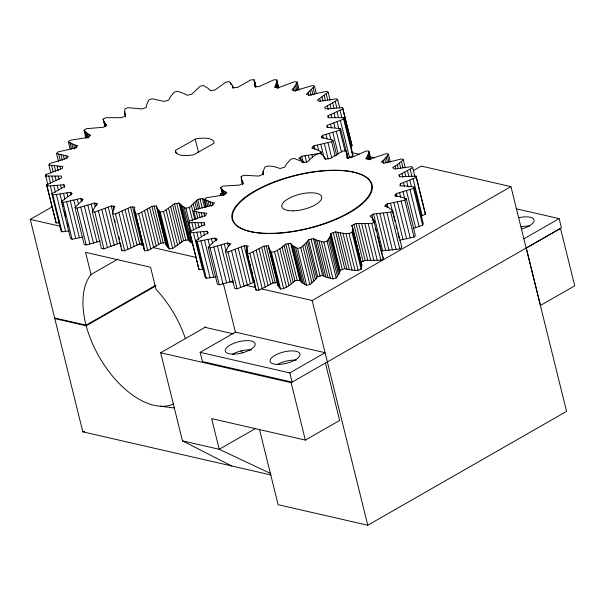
<?xml version="1.0" encoding="UTF-8"?>
<svg xmlns="http://www.w3.org/2000/svg" width="605" height="605" viewBox="0 0 605 605"><rect width="100%" height="100%" fill="white"/><g stroke="black" fill="none" stroke-linecap="round" stroke-linejoin="round"><path stroke-width="0.91" d="M134.62 211.213L135.535 213.936L138.696 213.799L151.893 206.305L156.324 205.934L157.255 208.46L160.204 212.03L163.547 211.629L174.49 203.764L179.103 203.046L182.574 206.237L191.694 243.074L188.215 239.882L183.61 240.601L172.667 248.466L169.324 248.867L166.375 245.305L165.437 242.779L161.013 243.142L147.809 250.644L144.648 250.773L134.62 211.213L134.711 207.039L130.597 207.039L115.54 213.936L112.659 213.799L113.475 209.292L114.927 206.305L111.252 205.942L94.796 212.037L92.278 211.637L94.97 206.857L97.571 203.772L94.441 203.053L77.092 208.15L75.02 207.5L83.165 199.506L80.677 198.455L62.958 202.41L61.392 201.525L72.146 193.638L70.384 192.292L52.832 194.976L51.818 193.88L64.856 186.348L63.865 184.744L47.016 186.083L46.585 184.812L61.513 177.862L61.332 176.047L45.693 175.994L45.859 174.595L62.217 168.432L62.844 166.458L48.899 165.021L49.655 163.531L66.951 158.344L68.365 156.279L56.53 153.496L57.853 151.953L75.564 147.915L77.727 145.813L73.621 144.482L68.365 141.774L70.218 140.231L87.801 137.441L90.652 135.376L87.559 133.576L84.042 130.196L86.371 128.706L103.289 127.262L106.73 125.288L104.756 123.08L103.084 119.132L105.807 117.733L121.552 117.672L125.492 115.857L124.683 113.301L124.91 108.908L127.957 107.645L142.046 108.976L146.35 107.365L146.743 104.544L148.853 99.84L152.127 98.744L164.136 101.428L168.682 100.075L170.262 97.08L174.195 92.194L177.598 91.31L183.958 93.503L187.157 95.257L191.808 94.206L200.164 86.212L203.59 85.555L208.317 88.489L210.411 90.659L215.025 89.941L225.968 82.076L229.31 81.675L232.26 85.237L233.19 87.763L237.621 87.4L250.818 79.898L253.979 79.769L256.006 86.976M143.597 245.282L143.566 246.674L134.446 209.837M278.852 87.982L276.856 79.898L273.967 79.762L258.917 86.666L254.803 86.666L254.894 82.484M242.461 183.935L241.183 176.509L243.959 175.246L258.637 176.093L263.099 174.331L263.031 171.631L264.967 166.912C269.815 164.802 275.313 166.957 280.077 168.508L284.894 167.101L286.399 164.144L290.771 159.213L294.015 158.412L300.08 160.786L302.719 162.73L307.635 161.754C311.204 158.177 315.114 153.708 320.423 153.322L324.22 156.635L325.339 159.07L330.096 158.578L342.831 151.008L345.856 150.849L347.179 154.918L346.726 157.716L351.059 157.739L366.275 150.947L368.944 151.137L370.948 159.221M143.12 243.883L139.717 243.876L124.66 250.78L121.779 250.644L121.877 249.139M299.233 90.153L297.237 82.068L294.711 81.667L278.262 87.755L274.587 87.392L276.039 84.405L276.856 79.898M347.875 158.003L352.776 155.946L343.655 119.109L343.821 117.703L328.182 117.657L328.001 115.835L342.929 108.885L342.498 107.622L325.649 108.953L324.658 107.35L337.696 99.817L336.683 98.721L319.13 101.413L317.368 100.059L328.122 92.179L326.556 91.294L308.837 95.242L306.349 94.198L314.494 86.197L312.422 85.547L295.074 90.644L291.943 89.933L294.544 86.848L297.237 82.068M352.776 155.946L352.942 154.547L343.821 117.703M390.452 162.246L388.448 154.162L386.285 153.647L369.398 159.281L365.715 158.752L367.719 155.742L368.944 151.137M241.35 179.435L243.422 183.043L239.557 185.07L223.003 186.075L220.696 187.482L223.812 191.021L226.92 192.783L223.873 194.961L206.328 197.759L204.619 199.226L210.071 201.881L214.488 203.015L212.408 205.231L194.825 209.678L193.804 211.13L201.306 212.748L206.789 213.187L205.798 215.32L189.131 221.173L188.851 222.534L204.248 222.761L204.399 224.697L189.539 231.639L190.008 232.827L207.001 231.216L208.279 232.842L203.038 235.663L196.028 240.503L197.23 241.463L214.896 238.09L217.233 239.323L213.134 242.348L208.249 247.294L210.124 247.967L227.503 243.013L230.777 243.792L228.032 246.848L225.552 251.635L227.987 251.99L244.148 245.728L248.179 246.008L246.946 248.935L246.991 253.306L249.857 253.313L263.931 246.091L268.507 245.849L268.847 248.489L271.418 252.202C277.082 251.892 281.522 247.437 285.794 244.065L290.657 243.331L292.548 245.532L297.516 248.398L300.776 247.748L306.281 242.802L308.542 239.777L313.443 238.574L316.786 240.23L323.872 242.083L327.063 241.153L330.239 236.29L330.965 233.447L335.631 231.844C340.933 232.887 346.899 234.785 352.027 232.441L352.7 227.926L351.845 225.423L356.027 223.51L371.757 223.434L374.313 222.088L372.438 218.171L370.056 216.129L373.535 214.011L390.701 212.098L392.721 210.653L388.41 207.53L384.621 206.078L387.2 203.862L404.881 200.217L406.258 198.75L399.739 196.595L394.755 195.801L396.298 193.615L413.54 188.427L414.198 187.021L405.819 185.954L399.905 185.864L400.329 183.814L416.202 177.371L416.111 176.093L399.799 176.789L399.081 174.996L412.731 167.645L411.884 166.564L394.445 169.075L392.622 167.63L397.326 164.689L403.308 159.765L401.765 158.941L384.122 163.131L381.294 162.117L384.742 159.062L388.448 154.162M290.657 243.331L299.777 280.168L301.668 282.376L306.629 285.235L309.889 284.592L315.402 279.646L317.663 276.614L322.563 275.419L325.906 277.075L332.992 278.928L336.183 277.99L339.36 273.135L340.078 270.291L330.965 233.447M340.078 270.291L344.752 268.688C350.053 269.732 356.012 271.622 361.147 269.285L361.813 264.771L360.958 262.26L365.148 260.354L380.878 260.271L383.434 258.932L373.905 220.681M175.488 150.335L175.45 150.539A19.829 7.525 -13.9 0 0 193.834 154.751L214.064 143.166A19.829 7.525 -13.9 0 0 195.68 138.946L175.488 150.335L176.153 153.035M343.655 119.109L327.297 125.265L326.67 127.239L340.615 128.676L348.064 158.51M220.152 195.097L220.833 193.623L222.345 193.177M413.033 228.486L422.661 225.272L423.311 223.858L414.198 187.021M344.979 150.842L339.859 130.173L340.615 128.676M336.766 155.477L332.984 140.201L321.149 137.418L322.563 135.354L339.859 130.173M117.884 259.114L91.045 274.511L90.175 275.577A77.939 43.295 60.2 0 0 85.797 324.212L86.22 325.793L156.173 285.726M182.574 206.237L185.924 208.143L189.35 207.485L197.706 199.491L202.35 198.44L205.556 200.195M321.815 154.623L321.149 151.931L315.893 149.223L311.787 147.885L313.95 145.79L331.661 141.744L332.984 140.201M399.618 240.238L414.002 237.054L415.378 235.587L406.258 198.75M268.522 247.18L277.96 285.326L280.538 289.046C286.195 288.736 290.642 284.282 294.907 280.909L299.777 280.168M321.149 151.931L319.296 153.473L301.713 156.256L298.862 158.321L304.444 162.291M381.475 251.582L382.647 250.856L399.822 248.935L401.841 247.49L392.721 210.653M246.991 253.306L256.104 290.143L258.978 290.158L273.052 282.928L277.627 282.694L277.96 285.326M271.017 474.986L82.825 431.841L30.25 219.388L52.348 206.736M54.647 317.973L86.069 325.18L155.213 285.583M413.117 170.769L421.299 166.08L510.96 186.635L566.575 411.37L367.772 525.238L278.111 504.683L259.492 429.437M231.753 465.986L182.468 440.871L160.665 352.76L205.73 326.942M200.142 352.344L235.413 332.137L325.074 352.692L289.803 372.899L200.142 352.344L202.418 361.556L292.086 382.11L289.803 372.899M261.836 288.963L312.157 300.503L510.96 186.635M523.877 238.831L559.149 218.624L561.425 227.835L291.149 382.685L160.665 352.76M255.537 428.506L219.222 449.303L182.468 440.871M270.511 473.428L219.222 449.303L211.629 418.599L305.351 440.1L339.632 420.46L325.429 363.045M350.59 146.493L352.049 145.729L342.929 108.885M420.611 216.409L425.323 214.215L425.224 212.937L416.111 176.093M225.552 251.635L234.664 288.479L237.099 288.827L253.268 282.573L254.561 282.671M92.278 211.637L101.398 248.474L103.916 248.874L120.365 242.787M75.02 207.5L84.133 244.344L86.212 244.995L100.339 241.002M208.249 247.294L217.369 284.131L219.237 284.804L233.477 280.97M61.392 201.525L70.505 238.362L72.078 239.247L82.976 237.054M196.028 240.503L205.14 277.347L206.35 278.3L216.348 276.704M51.818 193.88L60.931 230.724L61.952 231.821L69.121 230.951M82.825 431.841L84.67 431.652M189.539 231.639L198.652 268.484L199.128 269.671L202.577 269.55L193.456 232.713M46.585 184.812L56.136 222.92L59.532 222.814L58.867 220.114M160.597 406.25L174.444 407.997M351.86 152.626L359.204 154.298M516.148 208.77L559.149 218.624M30.25 219.388L60.538 226.33M138.56 244.216L144.066 245.479M153.246 247.589L196.383 257.473M229.817 281.627L233.477 282.467M245.373 285.189L255.431 287.496M204.603 327.237L233.651 333.899M54.798 318.585L86.22 325.793M370.101 156.808L374.624 157.852M240.888 350.915L242.855 352.919M352.049 145.729L342.498 107.622M383.026 257.518L383.434 258.932M86.069 325.18L86.886 328.205A77.939 43.295 60.2 0 0 173.62 403.913M143.74 248.058L144.103 249.426M385.907 205.004L386.353 206.797M312.853 146.864L313.299 148.664M229.076 243.407L229.522 245.207M200.028 198.977L202.267 207.954M154.101 206.131L163.282 242.968M113.075 206.131L113.974 209.731M416.202 177.371L425.323 214.215M412.731 167.645L414.954 176.63M413.079 178.868L422.192 215.713M410.175 169.287L411.952 176.471M413.54 188.427L422.661 225.272M407.52 170.852L408.859 176.236M409.918 180.267L411.468 186.559M403.308 159.765L405.093 166.95M410.016 189.698L419.129 226.542M404.783 172.327L405.675 175.926M406.726 181.568L408.065 186.96M401.455 161.459L403.013 167.751M406.507 190.862L415.627 227.699M399.459 163.108L400.797 168.5M401.97 173.718L402.862 177.31M403.527 182.755L404.42 186.348M397.326 164.689L398.211 168.281M399.081 174.996L399.527 176.796M403.043 191.906L404.828 199.098M404.881 200.217L414.002 237.054M400.329 183.814L400.775 185.614M395.042 166.201L395.715 168.901M399.633 192.829L400.744 197.321M401.145 201.193L410.266 238.03M387.404 155.825L388.962 162.117M396.298 193.615L396.963 196.307M397.493 202.047L406.613 238.892M395.572 194.681L396.018 196.481M386.164 157.459L387.502 162.851M384.742 159.062L385.635 162.654M393.938 202.788L403.051 239.625M383.124 160.612L383.789 163.312M390.497 203.401L393.167 214.178M393.613 215.977L394.944 221.37M396.056 225.862L396.721 228.561M397.84 233.054L399.171 238.446M390.701 212.098L399.822 248.935M387.2 203.862L388.092 207.462M386.958 212.726L396.071 249.562M368.763 152.672L370.54 159.864M383.351 213.232L392.464 250.077M368.354 154.214L369.693 159.607M367.719 155.742L368.611 159.334M366.849 157.262L367.288 159.054M379.895 213.626L389.007 250.47M376.613 213.89L385.725 250.727M373.535 214.011L382.647 250.856M373.285 219.373L374.397 223.865M375.508 228.357L376.174 231.049M377.286 235.542L382.398 256.21M372.438 218.171L373.111 220.863M371.757 223.434L380.878 260.271M337.696 99.817L339.7 107.902M368.203 223.676L377.323 260.521M340.025 110.42L341.802 117.604M340.396 120.501L349.509 157.345M335.238 101.443L336.796 107.735M364.838 223.812L373.958 260.657M337.068 111.887L338.407 117.279M346.544 152.18L348.102 158.472M345.856 150.849L346.521 153.541M347.096 156.309L347.542 158.109M332.697 103.016L334.036 108.408M337.121 121.817L338.898 129.009M361.669 223.835L370.789 260.672M334.081 113.279L335.193 117.778M328.122 92.179L330.126 100.264M330.088 104.529L331.2 109.021M336.342 131.383L341.454 152.052M333.839 123.057L334.951 127.549M358.72 223.737L367.84 260.581M326.186 93.851L327.736 100.143M331.056 114.602L331.721 117.294M327.403 105.973L328.296 109.573M356.027 223.51L365.148 260.354M324.136 95.477L325.467 100.869M332.841 132.51L338.18 154.078M330.564 124.207L331.449 127.799M328.001 115.835L328.447 117.635M321.981 97.057L322.873 100.657M331.661 141.744L335.215 156.12M327.297 125.265L327.744 127.065M329.37 133.554L330.927 139.838M352.412 226.618L361.813 264.771M351.845 225.423L360.739 261.368M352.723 229.34L361.835 266.185M319.727 98.592L320.393 101.285M352.496 230.853L361.616 267.69M352.027 232.441L361.147 269.285M314.494 86.197L316.279 93.389M325.944 134.499L327.055 138.999M327.986 142.735L331.767 158.011M313.133 87.869L314.691 94.153M349.077 233.613L358.19 270.45M311.643 89.502L312.974 94.894M322.563 135.354L323.229 138.046M324.371 143.635L328.144 158.911M321.852 136.412L322.299 138.212M345.909 233.462L355.029 270.306M310.017 91.105L311.129 95.598M324.938 157.829L325.384 159.622M308.255 92.671L308.921 95.371M342.959 233.212L352.08 270.057M320.816 144.451L324.151 157.928M340.252 232.864L349.365 269.709M317.338 145.17L318.676 150.562M337.794 232.411L346.915 269.255M335.631 231.844L344.752 268.688M313.95 145.79L314.834 149.382M296.495 83.671L298.046 89.963M333.249 232.675L342.362 269.52M295.595 85.267L296.934 90.659M311.953 154.865L312.626 157.557M294.544 86.848L295.656 91.34M330.761 234.823L339.874 271.66M330.239 236.29L339.36 273.135M293.327 88.398L293.992 91.098M329.445 237.841L338.566 274.685M308.429 155.424L309.541 159.917M328.379 239.467L337.499 276.303M327.063 241.153L336.183 277.99M305.011 155.893L306.569 162.185M323.872 242.083L332.992 278.928M301.713 156.256L303.045 161.648M321.263 241.546L330.383 278.391M318.895 240.934L328.016 277.771M316.786 240.23L325.906 277.075M276.757 81.403L278.315 87.695M276.485 82.908L277.824 88.3M314.963 239.444L324.076 276.288M276.039 84.405L276.931 88.005M313.443 238.574L322.563 275.419M275.411 85.902L275.85 87.702M308.542 239.777L317.663 276.614M307.574 241.259L316.695 278.096M306.281 242.802L315.402 279.646M304.708 244.405L313.829 281.249M302.871 246.061L311.983 282.898M300.776 247.748L309.889 284.592M312.157 300.503L367.772 525.238M297.516 248.398L306.629 285.235M254.531 81.115L255.862 86.507M295.603 247.498L304.716 284.342M253.979 79.769L255.764 86.954M255.038 85.26L255.484 87.059M293.939 246.545L303.06 283.39M292.548 245.532L301.668 282.376M291.444 244.458L300.564 281.302M288.161 243.717L297.274 280.561M285.794 244.065L294.907 280.909M284.108 245.577L293.228 282.414M282.119 247.12L291.232 283.957M263.031 171.631L263.477 173.431M262.918 173.03L263.356 174.83M279.85 248.685L288.963 285.53M277.324 250.273L286.445 287.118M274.564 251.877L283.685 288.721M232.834 86.485L233.28 88.285M232.26 85.237L232.925 87.937M230.49 82.832L230.936 84.624M271.418 252.202L280.538 289.046M270.306 250.999L279.419 287.844M268.507 245.849L278.557 286.604M263.931 246.091L273.052 282.928M261.632 247.543L270.745 284.38M241.183 176.509L241.629 178.309M242.469 181.961L242.915 183.761M259.038 248.995L268.159 285.832M241.153 178.021L242.711 184.313M241.788 180.759L242.681 184.351M291.149 382.685L305.351 440.1M256.202 250.447L265.323 287.284M253.14 251.884L262.252 288.729M249.857 253.313L258.978 290.158M246.099 245.88L247.211 250.372M246.719 250.402L247.165 252.194M247.611 253.994L248.277 256.686M250.054 263.878L250.72 266.571M251.831 271.063L252.504 273.762M253.616 278.255L254.947 283.647M246.734 251.854L256.104 290.143M244.148 245.728L253.268 282.573M241.35 247.052L250.462 283.889M225.257 191.974L225.703 193.766M238.302 248.337L247.422 285.182M223.812 191.021L224.705 194.621M222.572 189.955L223.91 195.347M221.536 188.768L223.094 195.06M220.696 187.482L222.474 194.666M235.05 249.593L244.163 286.43M220.833 193.623L221.279 195.423M231.602 250.81L240.722 287.655M227.503 243.013L228.395 246.613M227.987 251.99L237.099 288.827M224.357 244.133L225.915 250.417M212.196 202.516L212.869 205.216M195.196 139.044L198.531 152.528M221.022 245.184L230.134 282.021M210.071 201.881L211.183 206.373M208.097 201.117L209.209 205.609M216.008 238.703L216.454 240.503M206.282 200.232L207.833 206.517M217.52 246.167L226.641 283.011M214.896 238.09L215.561 240.782M204.619 199.226L206.396 206.418M203.84 199.348L205.844 207.439M202.35 198.44L204.581 207.432M223.404 283.609L235.413 332.137M213.883 247.097L223.003 283.942M211.569 238.937L212.68 243.429M204.006 213.036L204.891 216.635M207.001 231.216L207.666 233.908M204.248 222.761L204.694 224.561M204.293 223.714L204.74 225.506M208.12 239.693L209.678 245.985M201.306 212.748L202.418 217.24M210.124 247.967L219.237 284.804M197.706 199.491L199.93 208.475M196.466 201.019L198.463 209.103M203.681 231.753L204.573 235.345M198.705 212.325L200.043 217.717M201.11 222.958L201.783 225.657M204.573 240.366L213.686 277.211M194.991 202.584L196.769 209.769M196.201 211.78L197.759 218.072M200.308 232.176L201.42 236.668M193.313 204.188L194.863 210.48M197.994 223.026L199.105 227.518M193.804 211.13L195.808 219.214M200.936 240.956L210.056 277.801M191.43 205.821L194.765 219.297M194.901 222.973L196.239 228.365M196.89 232.494L198.674 239.686M189.35 207.485L192.685 220.969M197.23 241.463L206.35 278.3M191.853 222.806L193.63 229.998M185.924 208.143L189.705 223.419M188.851 222.534L191.074 231.518M184.154 207.213L190.378 232.373M190.008 232.827L199.128 269.671M181.197 205.216L190.318 242.053M180.04 204.15L189.153 240.994M179.103 203.046L188.215 239.882M174.49 203.764L183.61 240.601M172.72 205.292L181.833 242.136M170.723 206.849L179.844 243.686M168.523 208.423L177.636 245.267M166.125 210.018L175.246 246.863M163.547 211.629L172.667 248.466M160.204 212.03L169.324 248.867M159.024 210.873L168.145 247.71M158.041 209.678L167.161 246.522M157.255 208.46L166.375 245.305M156.324 205.934L165.793 244.057M151.893 206.305L161.013 243.142M149.647 207.795L158.76 244.632M124.569 111.91L125.462 115.502M124.683 113.301L125.575 116.901M147.181 209.292L156.302 246.129M144.535 210.79L153.647 247.634M141.699 212.295L150.819 249.139M138.696 213.799L147.809 250.644M135.535 213.936L144.648 250.773M130.597 207.039L139.717 243.876M127.942 208.438L137.055 245.282M105.648 124.229L106.094 126.029M104.756 123.08L105.641 126.672M104.03 121.839L105.141 126.332M103.084 119.132L105.028 126.816M125.091 209.837L134.204 246.674M122.066 211.213L131.187 248.058M118.882 212.582L127.995 249.426M115.54 213.936L124.66 250.78M111.252 205.942L112.81 212.234M114.534 219.486L115.2 222.186M118.761 236.563L119.427 239.255M120.539 243.747L121.204 246.447M112.659 213.799L121.779 250.644M108.265 207.22L117.385 244.057M89.026 134.529L89.472 136.322M87.559 133.576L88.67 138.069M105.111 208.468L114.232 245.305M86.243 132.533L87.574 137.925M85.071 131.406L86.621 137.698M84.042 130.196L86.046 138.288M101.814 209.685L110.927 246.53M98.373 210.873L107.486 247.717M95.945 203.409L96.392 205.208M94.441 203.053L95.333 206.645M94.796 212.037L103.916 248.874M91.219 204.157L92.777 210.449M75.61 145.2L76.283 147.892M73.621 144.482L74.733 148.974M87.861 205.224L96.974 242.068M71.745 143.665L72.857 148.157M69.998 142.757L71.556 149.049M68.365 141.774L70.142 148.959M84.375 206.245L93.495 243.089M80.677 198.455L81.35 201.147M80.79 207.22L89.903 244.065M77.319 199.363L78.431 203.855M65.824 155.916L66.489 158.616M77.092 208.15L86.212 244.995M63.366 155.455L64.251 159.047M73.855 200.21L75.633 207.402M71.224 192.95L71.67 194.749M91.045 274.511L85.555 252.338L150.562 267.244L156.045 289.409L157.572 291.028A77.939 43.295 60.2 0 1 185.311 338.407M70.384 192.292L71.05 194.984M60.992 154.888L62.33 160.28M58.715 154.237L60.273 160.529M70.301 201.004L79.421 237.841M66.989 192.965L67.873 196.565M59.948 166.36L60.613 169.06M56.53 153.496L58.534 161.588M63.865 184.744L64.538 187.437M66.663 201.73L75.784 238.574M57.097 166.163L58.209 170.655M63.525 193.577L64.856 198.962M60.538 185.175L61.43 188.768M58.163 176.214L59.056 179.806M54.306 165.868L55.637 171.26M62.958 202.41L72.078 239.247M60.001 194.107L62.005 202.199M62.451 203.991L63.117 206.691M64.228 211.183L65.567 216.575M67.344 223.759L68.01 226.459M55.017 176.289L56.129 180.782M57.18 185.516L58.292 190.008M51.569 165.49L53.127 171.782M51.886 176.274L53.217 181.666M56.439 194.576L65.552 231.42M48.899 165.021L50.896 173.106M53.8 185.78L55.358 192.072M48.771 176.176L50.555 183.368M52.832 194.976L61.952 231.821M50.412 185.969L52.416 194.061M45.859 174.595L46.298 176.388M45.693 175.994L47.916 184.979M47.016 186.083L56.136 222.92M371.818 215.077L373.141 220.47M353.955 224.47L363.015 261.337M300.345 157.262L301.01 159.962M266.208 245.985L275.267 282.83M176.796 203.409L185.848 240.261M132.646 207.046L141.706 243.891M81.902 198.984L82.348 200.784M311.061 239.172L320.053 276.046M277.219 364.558A15.382 5.838 -13.9 0 1 296.223 360.179M232.388 354.28A15.382 5.838 -13.9 0 1 251.393 349.902M521.109 226.867A15.382 5.838 -13.9 0 1 529.488 226.058M518.833 217.656A15.382 5.838 -13.9 0 1 534.041 219.955A15.382 5.838 -13.9 0 1 521.313 229.045M560.48 228.41L526.297 248.035L540.477 305.442L574.75 285.802L560.48 228.41M271.925 233.522A71.783 27.24 -13.9 0 0 372.188 185.266A71.783 27.24 -13.9 0 0 263.039 187.126A71.783 27.24 -13.9 0 0 271.925 233.522M278.633 364.414A15.382 5.838 -13.9 0 0 299.974 354.023A15.382 5.838 -13.9 0 0 276.47 354.538A15.382 5.838 -13.9 0 0 278.633 364.414M293.243 210.805A20.509 7.782 -13.9 0 0 321.694 196.95A20.509 7.782 -13.9 0 0 290.362 197.631A20.509 7.782 -13.9 0 0 293.243 210.805M271.925 233.333A71.783 27.24 -13.9 0 0 371.515 184.827A71.783 27.24 -13.9 0 0 261.859 187.225A71.783 27.24 -13.9 0 0 271.925 233.333M233.802 354.137A15.382 5.838 -13.9 0 0 255.136 343.746A15.382 5.838 -13.9 0 0 231.639 344.26A15.382 5.838 -13.9 0 0 233.802 354.137"/></g></svg>
